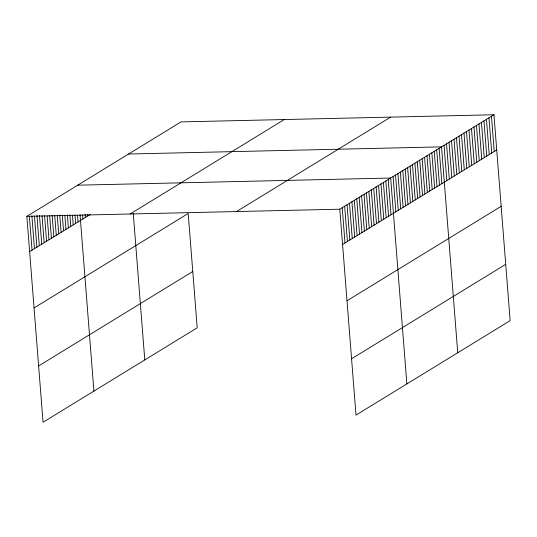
<?xml version="1.0" encoding="UTF-8"?>
<svg xmlns="http://www.w3.org/2000/svg" width="537" height="537" viewBox="0 0 537 537"><rect width="100%" height="100%" fill="white"/><g stroke="black" fill="none" stroke-linecap="round" stroke-linejoin="round"><path stroke-width="0.81" d="M34.059 307.929L188.198 213.484L197.2 327.805L43.054 422.25L26.85 216.357L180.996 121.906L493.946 114.75L510.15 320.643L356.004 415.094L339.8 209.195L493.946 114.75M29.622 251.625L90.182 214.518M130.122 213.995L284.268 119.543M236.528 211.558L390.674 117.113M38.624 365.945L192.763 271.494M342.579 244.463L496.718 150.018M347.009 300.774L501.155 206.322M351.574 358.783L505.72 264.338M128.585 154.018L441.535 146.863L457.739 352.755M77.717 185.191L390.668 178.029L406.871 383.921M26.85 216.357L339.8 209.195M491.449 116.274L494.228 151.541M488.952 117.804L491.731 153.072M486.462 119.335L489.234 154.602M483.965 120.865L486.737 156.133M481.467 122.396L484.24 157.663M478.97 123.919L481.749 159.187M476.473 125.45L479.252 160.717M473.983 126.98L476.755 162.248M471.486 128.511L474.258 163.778M468.989 130.041L471.768 165.309M466.492 131.565L469.271 166.832M463.995 133.095L466.774 168.363M461.505 134.626L464.277 169.893M459.007 136.156L461.78 171.424M456.51 137.687L459.289 172.954M454.013 139.217L456.792 174.478M451.523 140.741L454.295 176.008M449.026 142.271L451.798 177.539M446.529 143.802L449.301 179.069M444.032 145.332L446.811 180.6M439.112 148.346L441.891 183.614M436.695 149.83L439.467 185.097M434.272 151.313L437.044 186.581M431.849 152.797L434.621 188.064M429.425 154.28L432.204 189.548M427.002 155.764L429.781 191.031M424.579 157.247L427.358 192.514M422.163 158.73L424.935 193.998M419.739 160.221L422.512 195.488M417.316 161.704L420.088 196.972M414.893 163.188L417.665 198.455M412.47 164.671L415.249 199.939M410.046 166.155L412.825 201.422M407.623 167.638L410.402 202.905M405.207 169.121L407.979 204.389M402.784 170.605L405.556 205.872M400.36 172.088L403.133 207.356M397.937 173.579L400.709 208.839M395.514 175.062L398.293 210.329M393.091 176.545L395.87 211.813M388.251 179.512L391.023 214.78M385.828 180.996L388.6 216.263M383.405 182.479L386.177 217.747M380.981 183.963L383.754 219.23M378.558 185.446L381.337 220.714M376.135 186.936L378.914 222.197M373.712 188.42L376.491 223.687M371.295 189.903L374.067 225.171M368.872 191.387L371.644 226.654M366.449 192.87L369.221 228.138M364.026 194.354L366.798 229.621M361.602 195.837L364.381 231.105M359.179 197.321L361.958 232.588M356.756 198.804L359.535 234.072M354.339 200.288L357.112 235.555M351.916 201.778L354.688 237.045M349.493 203.261L352.265 238.529M347.07 204.745L349.842 240.012M344.647 206.228L347.426 241.496M342.223 207.712L345.002 242.979M133.257 213.417L144.789 359.918M87.632 214.364L87.759 216.002M85.081 214.209L85.336 217.485M82.591 214.867L82.913 218.968M80.04 214.713L93.921 391.084M77.556 215.377L78.073 221.942M75.005 215.223L75.65 223.426M72.448 215.069L73.227 224.909M69.897 214.907L70.803 226.392M67.347 214.753L68.38 227.876M64.863 215.418L65.957 229.359M62.312 215.263L63.534 230.843M59.761 215.102L61.117 232.326M57.271 215.767L58.694 233.81M54.72 215.612L56.271 235.3M52.17 215.458L53.848 236.783M49.619 215.303L51.424 238.267M47.128 215.968L49.001 239.75M44.578 215.807L46.578 241.234M42.027 215.652L44.162 242.717M39.476 215.498L41.738 244.201M36.925 215.337L39.315 245.684M34.442 216.002L36.892 247.168M31.891 215.847L34.469 248.658M29.401 216.512L32.045 250.141"/></g></svg>
